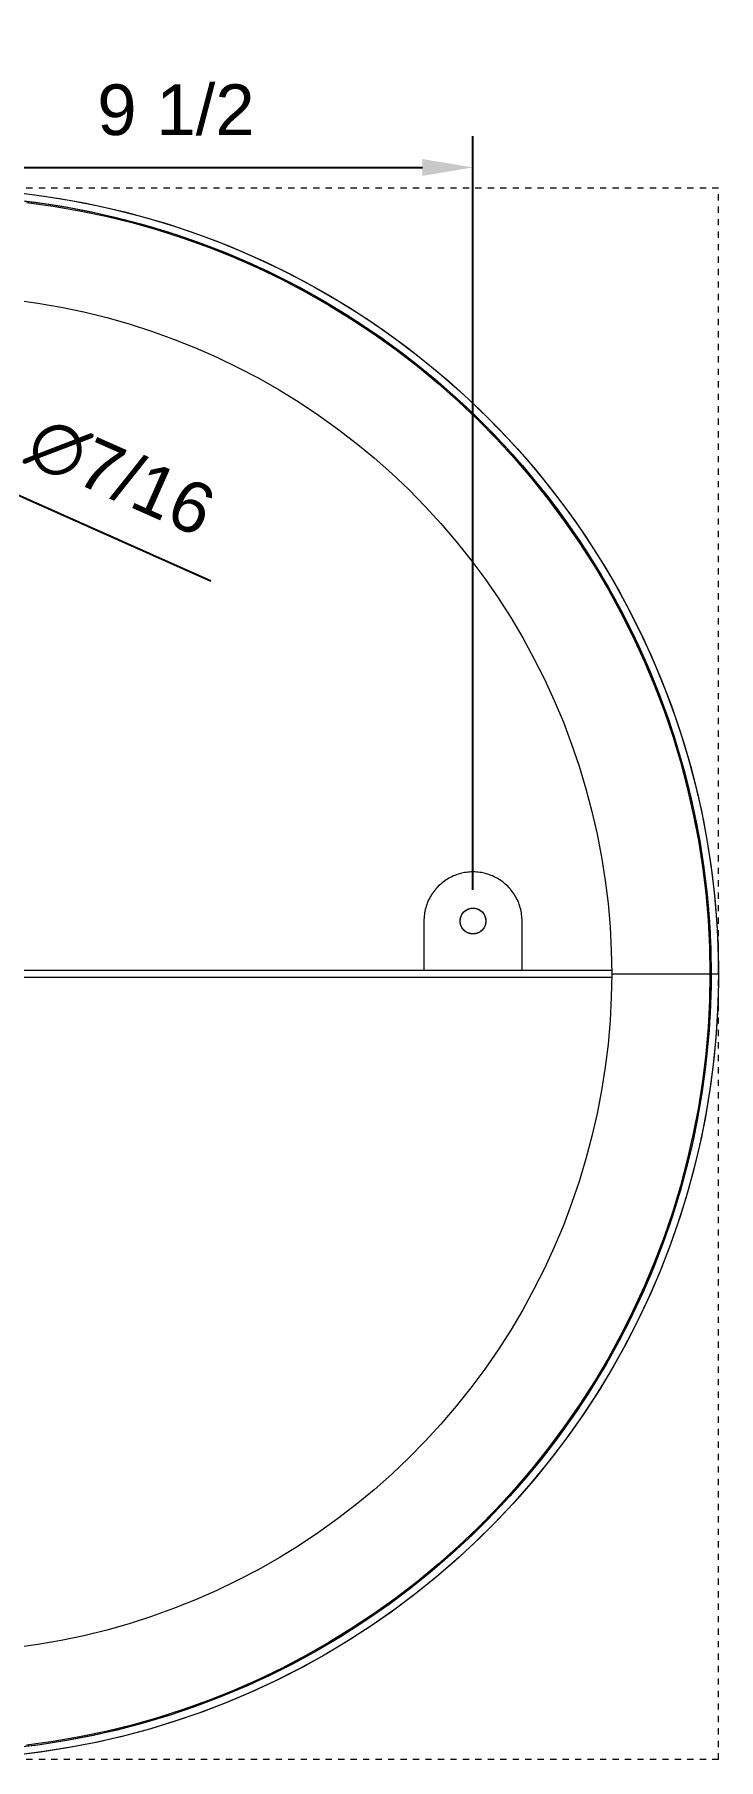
# Model space of a CAD drawing. Header units: inches. Extents: x 4 to 96.5, y 3.2 to 71.9.
# Drawn here: x 49.94 to 60.91, y 3.22 to 30.88 of the extents above; entities that cross this region are included whole.
import ezdxf

# ---------------------------------------------------------------- set-up
doc = ezdxf.new("R2010")
doc.units = ezdxf.units.IN
doc.linetypes.add('HIDDEN', pattern=[1.905, 1.27, -0.635])
for name, color, linetype, lineweight in [('ZANO_R', 7, 'Continuous', 0), ('ZANO_R_przerywana', 250, 'HIDDEN', 0), ('ZANO_W', 1, 'Continuous', 0)]:
    doc.layers.add(name, color=color, linetype=linetype, lineweight=lineweight)
doc.styles.add('Arial', font='arial.ttf')
doc.styles.get("Standard").update_dxf_attribs({"font": 'arial.ttf'})
doc.dimstyles.new('amerykanie', dxfattribs={"dimtxt": 50, "dimasz": 50, "dimexe": 0.5, "dimexo": 0.5, "dimgap": 1, "dimtad": 1, "dimdec": 0, "dimzin": 0, "dimlunit": 5, "dimtxsty": 'Standard', "dimcen": 0.09, "dimclrd": 1, "dimclre": 1, "dimclrt": 1, "dimazin": 0, "dimtfac": 1, "dimtdec": 0, "dimtmove": 0, "dimatfit": 3, "dimfxl": 1, "dimtzin": 0, "dimarcsym": 1})

# ---------------------------------------------------------------- blocks, each defined once
blk = doc.blocks.new('*D355')
at = {"layer": 'ZANO_W', "color": 1, "lineweight": -2}
for p, q in [((47.444, 24.977), (47.444, 29.245)), ((56.971, 17.162), (56.971, 29.245)), ((48.257, 28.745), (56.159, 28.745))]:
    blk.add_line(p, q, dxfattribs=at)
at = {"layer": 'ZANO_W', "color": 1}
for points in [[(48.257, 28.881), (48.257, 28.61), (47.444, 28.745)], [(56.159, 28.61), (56.159, 28.881), (56.971, 28.745)]]:
    blk.add_solid(points, dxfattribs=at)
at = {"layer": 'ZANO_W', "color": 1, "insert": (52.208, 29.665), "char_height": 0.8125, "attachment_point": 5, "style": 'Arial'}
blk.add_mtext('9 1/2', dxfattribs=at)
blk = doc.blocks.new('*D358')
at = {"layer": 'ZANO_W', "color": 1, "lineweight": -2}
for p, q in [((46.513, 24.89), (45.77, 25.22)), ((47.255, 24.56), (47.633, 24.393)), ((52.769, 22.114), (48.376, 24.063))]:
    blk.add_line(p, q, dxfattribs=at)
at = {"layer": 'ZANO_W', "color": 1}
for points in [[(46.458, 24.766), (46.568, 25.014), (47.255, 24.56)], [(48.431, 24.187), (48.321, 23.939), (47.633, 24.393)]]:
    blk.add_solid(points, dxfattribs=at)
at = {"layer": 'ZANO_W', "color": 1, "insert": (51.324, 23.781), "char_height": 0.8125, "attachment_point": 5, "rotation": 336.0701, "style": 'Arial'}
blk.add_mtext('{\\fArial|b0|i0|c238|p34;∅7/16}', dxfattribs=at)

msp = doc.modelspace()

# ---------------------------------------------------------------- linework, layer by layer
at = {"layer": 'ZANO_R'}
for p, q in [((49.52456, 28.23612), (49.95388, 28.18663)), ((49.6595, 28.34098), (50.09513, 28.28636)), ((49.66233, 28.22188), (50.09412, 28.16718)), ((49.90632, 28.31193), (50.33847, 28.2491)), ((50.09513, 28.28636), (50.52858, 28.21659)), ((50.33847, 28.2491), (50.76817, 28.17133)), ((50.52858, 28.21659), (50.95935, 28.13176)), ((49.81209, 28.18481), (50.23814, 28.1256)), ((49.95388, 28.18663), (50.38124, 28.1223)), ((50.09412, 28.16718), (50.52375, 28.09747)), ((50.23814, 28.1256), (50.66189, 28.05172)), ((50.38124, 28.1223), (50.80611, 28.04321)), ((50.52375, 28.09747), (50.95068, 28.01281)), ((50.66189, 28.05172), (51.08283, 27.96326)), ((50.76817, 28.17133), (51.19493, 28.07872)), ((50.80611, 28.04321), (51.22799, 27.94946)), ((50.95068, 28.01281), (51.3744, 27.91331)), ((50.95935, 28.13176), (51.38689, 28.03197)), ((51.08283, 27.96326), (51.50047, 27.86032)), ((51.19493, 28.07872), (51.61821, 27.97138)), ((51.22799, 27.94946), (51.64637, 27.84116)), ((51.38689, 28.03197), (51.8107, 27.91735)), ((51.61821, 27.97138), (52.03753, 27.84942)), ((51.3744, 27.91331), (51.79439, 27.79911)), ((51.50047, 27.86032), (51.91431, 27.74303)), ((51.64637, 27.84116), (52.06075, 27.71843)), ((51.79439, 27.79911), (52.21015, 27.67032)), ((51.8107, 27.91735), (52.23026, 27.78803)), ((51.91431, 27.74303), (52.32386, 27.61152)), ((52.03753, 27.84942), (52.45236, 27.71301)), ((52.06075, 27.71843), (52.47063, 27.58143)), ((52.21015, 27.67032), (52.62116, 27.52712)), ((52.23026, 27.78803), (52.64505, 27.64416)), ((52.45236, 27.71301), (52.86222, 27.5623)), ((52.32386, 27.61152), (52.72862, 27.46595)), ((52.47063, 27.58143), (52.87553, 27.43033)), ((52.62116, 27.52712), (53.02693, 27.36967)), ((52.64505, 27.64416), (53.05458, 27.48594)), ((52.72862, 27.46595), (53.12812, 27.3065)), ((52.86222, 27.5623), (53.26661, 27.39748)), ((52.87553, 27.43033), (53.27494, 27.26529)), ((53.05458, 27.48594), (53.45835, 27.31353)), ((53.26661, 27.39748), (53.66504, 27.21874)), ((53.02693, 27.36967), (53.42696, 27.19817)), ((53.12812, 27.3065), (53.52187, 27.13336)), ((53.27494, 27.26529), (53.66841, 27.08652)), ((53.42696, 27.19817), (53.82076, 27.01282)), ((53.45835, 27.31353), (53.85587, 27.12717)), ((53.52187, 27.13336), (53.90941, 26.94673)), ((53.66504, 27.21874), (54.05704, 27.0263)), ((53.85587, 27.12717), (54.24665, 26.92706)), ((53.66841, 27.08652), (54.05545, 26.89424)), ((53.82076, 27.01282), (54.20787, 26.81386)), ((53.90941, 26.94673), (54.29028, 26.74683)), ((54.05545, 26.89424), (54.43559, 26.68867)), ((54.05704, 27.0263), (54.44213, 26.82039)), ((54.24665, 26.92706), (54.63022, 26.71346)), ((49.62228, 26.62155), (49.99448, 26.56982)), ((49.99448, 26.56982), (50.36467, 26.50528)), ((54.20787, 26.81386), (54.5878, 26.60151)), ((54.29028, 26.74683), (54.66403, 26.53391)), ((54.43559, 26.68867), (54.8084, 26.47007)), ((54.44213, 26.82039), (54.81986, 26.60126)), ((54.5878, 26.60151), (54.96009, 26.37605)), ((54.63022, 26.71346), (55.00612, 26.48662)), ((54.81986, 26.60126), (55.18976, 26.36916)), ((50.36467, 26.50528), (50.73242, 26.428)), ((50.73242, 26.428), (51.09728, 26.33807)), ((51.09728, 26.33807), (51.45882, 26.2356)), ((54.66403, 26.53391), (55.0302, 26.30821)), ((54.8084, 26.47007), (55.17341, 26.23868)), ((54.96009, 26.37605), (55.3243, 26.13774)), ((55.00612, 26.48662), (55.37388, 26.24683)), ((55.0302, 26.30821), (55.38836, 26.07001)), ((55.18976, 26.36916), (55.5514, 26.12439)), ((51.45882, 26.2356), (51.8166, 26.12071)), ((51.8166, 26.12071), (52.17021, 25.99354)), ((55.17341, 26.23868), (55.53019, 25.9948)), ((55.3243, 26.13774), (55.67998, 25.88688)), ((55.37388, 26.24683), (55.73306, 25.99436)), ((55.38836, 26.07001), (55.73809, 25.81959)), ((55.5514, 26.12439), (55.90433, 25.86723)), ((52.17021, 25.99354), (52.51921, 25.85424)), ((52.51921, 25.85424), (52.86321, 25.70298)), ((55.53019, 25.9948), (55.87831, 25.73871)), ((55.67998, 25.88688), (56.02669, 25.62377)), ((55.73306, 25.99436), (56.08323, 25.72954)), ((55.73809, 25.81959), (56.07897, 25.55725)), ((55.87831, 25.73871), (56.21736, 25.47072)), ((55.90433, 25.86723), (56.24815, 25.59799)), ((56.08323, 25.72954), (56.42396, 25.45267)), ((52.86321, 25.70298), (53.20177, 25.53994)), ((53.20177, 25.53994), (53.53451, 25.3653)), ((56.02669, 25.62377), (56.36401, 25.34873)), ((56.07897, 25.55725), (56.41059, 25.28329)), ((56.21736, 25.47072), (56.54692, 25.19115)), ((56.24815, 25.59799), (56.58242, 25.317)), ((56.42396, 25.45267), (56.75484, 25.16409)), ((53.53451, 25.3653), (53.86102, 25.17929)), ((53.86102, 25.17929), (54.18091, 24.98212)), ((56.36401, 25.34873), (56.69154, 25.06209)), ((56.41059, 25.28329), (56.73255, 24.99806)), ((56.54692, 25.19115), (56.86661, 24.90033)), ((56.58242, 25.317), (56.90675, 25.02459)), ((54.18091, 24.98212), (54.49381, 24.77402)), ((56.69154, 25.06209), (57.00888, 24.7642)), ((56.73255, 24.99806), (57.04448, 24.70188)), ((56.75484, 25.16409), (57.07546, 24.86417)), ((56.86661, 24.90033), (57.17603, 24.59863)), ((56.90675, 25.02459), (57.22076, 24.72112)), ((54.49381, 24.77402), (54.79934, 24.55525)), ((57.00888, 24.7642), (57.31563, 24.45543)), ((57.04448, 24.70188), (57.346, 24.39511)), ((57.07546, 24.86417), (57.38543, 24.55325)), ((57.22076, 24.72112), (57.52406, 24.40694)), ((54.79934, 24.55525), (55.09713, 24.32606)), ((57.17603, 24.59863), (57.47483, 24.28639)), ((57.31563, 24.45543), (57.61143, 24.13616)), ((57.346, 24.39511), (57.63675, 24.07811)), ((57.38543, 24.55325), (57.68438, 24.23172)), ((57.52406, 24.40694), (57.81629, 24.08245)), ((55.09713, 24.32606), (55.38684, 24.08673)), ((55.38684, 24.08673), (55.66812, 23.83754)), ((57.47483, 24.28639), (57.76263, 23.96399)), ((57.61143, 24.13616), (57.89592, 23.80676)), ((57.63675, 24.07811), (57.91639, 23.75127)), ((57.68438, 24.23172), (57.97195, 23.89998)), ((57.81629, 24.08245), (58.09709, 23.74802)), ((55.66812, 23.83754), (55.94062, 23.5788)), ((57.76263, 23.96399), (58.0391, 23.63182)), ((57.89592, 23.80676), (58.16875, 23.46764)), ((57.97195, 23.89998), (58.24778, 23.55841)), ((55.94062, 23.5788), (56.20403, 23.3108)), ((57.91639, 23.75127), (58.18458, 23.41498)), ((58.0391, 23.63182), (58.3039, 23.29027)), ((58.09709, 23.74802), (58.36614, 23.40406)), ((58.24778, 23.55841), (58.51154, 23.20744)), ((56.20403, 23.3108), (56.45804, 23.03387)), ((58.16875, 23.46764), (58.42959, 23.11921)), ((58.18458, 23.41498), (58.441, 23.06962)), ((58.3039, 23.29027), (58.55672, 22.93977)), ((58.36614, 23.40406), (58.6231, 23.05098)), ((56.45804, 23.03387), (56.70233, 22.74833)), ((58.42959, 23.11921), (58.67812, 22.7619)), ((58.441, 23.06962), (58.68535, 22.71562)), ((58.51154, 23.20744), (58.76292, 22.84749)), ((58.6231, 23.05098), (58.86768, 22.6892)), ((56.70233, 22.74833), (56.93663, 22.45454)), ((58.55672, 22.93977), (58.79724, 22.58072)), ((58.67812, 22.7619), (58.91404, 22.39614)), ((58.68535, 22.71562), (58.91733, 22.3534)), ((58.76292, 22.84749), (59.00159, 22.479)), ((58.86768, 22.6892), (59.09956, 22.31917)), ((56.93663, 22.45454), (57.16064, 22.15283)), ((58.79724, 22.58072), (59.0252, 22.21355)), ((59.00159, 22.479), (59.22729, 22.10241)), ((57.16064, 22.15283), (57.37411, 21.84357)), ((58.91404, 22.39614), (59.13706, 22.02238)), ((58.91733, 22.3534), (59.13667, 21.98339)), ((59.0252, 22.21355), (59.2403, 21.83872)), ((59.09956, 22.31917), (59.31849, 21.94132)), ((59.13667, 21.98339), (59.34311, 21.60602)), ((59.13706, 22.02238), (59.34691, 21.64107)), ((59.22729, 22.10241), (59.43972, 21.71819)), ((59.31849, 21.94132), (59.52418, 21.55612)), ((57.37411, 21.84357), (57.57677, 21.52713)), ((59.2403, 21.83872), (59.4423, 21.45666)), ((59.34311, 21.60602), (59.5364, 21.22176)), ((59.34691, 21.64107), (59.54334, 21.25267)), ((59.43972, 21.71819), (59.63864, 21.32681)), ((57.57677, 21.52713), (57.7684, 21.20388)), ((59.4423, 21.45666), (59.63094, 21.06783)), ((59.52418, 21.55612), (59.7164, 21.16401)), ((59.63864, 21.32681), (59.8238, 20.92873)), ((57.7684, 21.20388), (57.94875, 20.8742)), ((59.5364, 21.22176), (59.71632, 20.83105)), ((59.54334, 21.25267), (59.7261, 20.85766)), ((59.63094, 21.06783), (59.80601, 20.67271)), ((59.7164, 21.16401), (59.89492, 20.76548)), ((57.94875, 20.8742), (58.11761, 20.5385)), ((59.71632, 20.83105), (59.88264, 20.43437)), ((59.7261, 20.85766), (59.89498, 20.45651)), ((59.8238, 20.92873), (59.99498, 20.52444)), ((59.89492, 20.76548), (60.05952, 20.361)), ((58.11761, 20.5385), (58.27479, 20.19717)), ((59.80601, 20.67271), (59.9673, 20.27176)), ((59.99498, 20.52444), (60.15196, 20.11443)), ((58.27479, 20.19717), (58.42009, 19.85062)), ((59.88264, 20.43437), (60.03517, 20.03218)), ((59.89498, 20.45651), (60.04977, 20.04973)), ((59.9673, 20.27176), (60.1146, 19.86547)), ((60.05952, 20.361), (60.21, 19.95106)), ((60.03517, 20.03218), (60.17373, 19.62497)), ((60.04977, 20.04973), (60.19028, 19.63779)), ((60.15196, 20.11443), (60.29456, 19.6992)), ((60.21, 19.95106), (60.34618, 19.53615)), ((58.42009, 19.85062), (58.55334, 19.49927)), ((60.1146, 19.86547), (60.24775, 19.45432)), ((60.29456, 19.6992), (60.42261, 19.27925)), ((58.55334, 19.49927), (58.67439, 19.14352)), ((60.17373, 19.62497), (60.29815, 19.21321)), ((60.19028, 19.63779), (60.31634, 19.2212)), ((60.24775, 19.45432), (60.36659, 19.03881)), ((60.34618, 19.53615), (60.4679, 19.11677)), ((58.67439, 19.14352), (58.78308, 18.7838)), ((60.29815, 19.21321), (60.40828, 18.79741)), ((60.31634, 19.2212), (60.4278, 18.80047)), ((60.42261, 19.27925), (60.53595, 18.85509)), ((60.4679, 19.11677), (60.57501, 18.69342)), ((60.36659, 19.03881), (60.47096, 18.61944)), ((60.53595, 18.85509), (60.63444, 18.42725)), ((58.78308, 18.7838), (58.87929, 18.42055)), ((60.40828, 18.79741), (60.50399, 18.37805)), ((60.4278, 18.80047), (60.52452, 18.3761)), ((60.47096, 18.61944), (60.56076, 18.1967)), ((60.57501, 18.69342), (60.66739, 18.26662)), ((58.87929, 18.42055), (58.96291, 18.05419)), ((60.50399, 18.37805), (60.58518, 17.95564)), ((60.52452, 18.3761), (60.60638, 17.94863)), ((60.63444, 18.42725), (60.71796, 17.99623)), ((60.66739, 18.26662), (60.74492, 17.83687)), ((58.96291, 18.05419), (59.03384, 17.68517)), ((60.56076, 18.1967), (60.63586, 17.7711)), ((60.71796, 17.99623), (60.78641, 17.56256)), ((60.58518, 17.95564), (60.65173, 17.53068)), ((60.60638, 17.94863), (60.67328, 17.51856)), ((60.63586, 17.7711), (60.69618, 17.34316)), ((60.74492, 17.83687), (60.8075, 17.40469)), ((56.78486, 17.42702), (56.75885, 17.42021)), ((56.81108, 17.43294), (56.78486, 17.42702)), ((56.8375, 17.43796), (56.81108, 17.43294)), ((56.86406, 17.44208), (56.8375, 17.43796)), ((56.89076, 17.44528), (56.86406, 17.44208)), ((56.91755, 17.44758), (56.89076, 17.44528)), ((56.9444, 17.44895), (56.91755, 17.44758)), ((56.97128, 17.44941), (56.9444, 17.44895)), ((56.99816, 17.44895), (56.97128, 17.44941)), ((57.02501, 17.44758), (56.99816, 17.44895)), ((57.0518, 17.44528), (57.02501, 17.44758)), ((57.07849, 17.44208), (57.0518, 17.44528)), ((57.10506, 17.43796), (57.07849, 17.44208)), ((57.13147, 17.43294), (57.10506, 17.43796)), ((57.1577, 17.42702), (57.13147, 17.43294)), ((57.18371, 17.42021), (57.1577, 17.42702)), ((59.03384, 17.68517), (59.09198, 17.31391)), ((60.65173, 17.53068), (60.70358, 17.10368)), ((60.67328, 17.51856), (60.72515, 17.08642)), ((60.78641, 17.56256), (60.83971, 17.12678)), ((56.3605, 17.15894), (56.3439, 17.1378)), ((56.37783, 17.1795), (56.3605, 17.15894)), ((56.39584, 17.19946), (56.37783, 17.1795)), ((56.41452, 17.2188), (56.39584, 17.19946)), ((56.43385, 17.23748), (56.41452, 17.2188)), ((56.45381, 17.25549), (56.43385, 17.23748)), ((56.47438, 17.27281), (56.45381, 17.25549)), ((56.49552, 17.28942), (56.47438, 17.27281)), ((56.51722, 17.3053), (56.49552, 17.28942)), ((56.53944, 17.32043), (56.51722, 17.3053)), ((56.56217, 17.33479), (56.53944, 17.32043)), ((56.58538, 17.34836), (56.56217, 17.33479)), ((56.60904, 17.36114), (56.58538, 17.34836)), ((56.63312, 17.3731), (56.60904, 17.36114)), ((56.65759, 17.38423), (56.63312, 17.3731)), ((56.68243, 17.39451), (56.65759, 17.38423)), ((56.7076, 17.40395), (56.68243, 17.39451)), ((56.73309, 17.41252), (56.7076, 17.40395)), ((56.75885, 17.42021), (56.73309, 17.41252)), ((57.20947, 17.41252), (57.18371, 17.42021)), ((57.23495, 17.40395), (57.20947, 17.41252)), ((57.26013, 17.39451), (57.23495, 17.40395)), ((57.28497, 17.38423), (57.26013, 17.39451)), ((57.30944, 17.3731), (57.28497, 17.38423)), ((57.33352, 17.36114), (57.30944, 17.3731)), ((57.35718, 17.34836), (57.33352, 17.36114)), ((57.38038, 17.33479), (57.35718, 17.34836)), ((57.40311, 17.32043), (57.38038, 17.33479)), ((57.42534, 17.3053), (57.40311, 17.32043)), ((57.44704, 17.28942), (57.42534, 17.3053)), ((57.46818, 17.27281), (57.44704, 17.28942)), ((57.48874, 17.25549), (57.46818, 17.27281)), ((57.5087, 17.23748), (57.48874, 17.25549)), ((57.52803, 17.2188), (57.5087, 17.23748)), ((57.54672, 17.19946), (57.52803, 17.2188)), ((57.56473, 17.1795), (57.54672, 17.19946)), ((57.58205, 17.15894), (57.56473, 17.1795)), ((57.59866, 17.1378), (57.58205, 17.15894)), ((59.09198, 17.31391), (59.13728, 16.94087)), ((60.69618, 17.34316), (60.74165, 16.91339)), ((60.8075, 17.40469), (60.85507, 16.9706)), ((56.2131, 16.87447), (56.20629, 16.84846)), ((56.2208, 16.90023), (56.2131, 16.87447)), ((56.22937, 16.92571), (56.2208, 16.90023)), ((56.2388, 16.95089), (56.22937, 16.92571)), ((56.24909, 16.97573), (56.2388, 16.95089)), ((56.26022, 17.0002), (56.24909, 16.97573)), ((56.27218, 17.02428), (56.26022, 17.0002)), ((56.28496, 17.04794), (56.27218, 17.02428)), ((56.29853, 17.07115), (56.28496, 17.04794)), ((56.31289, 17.09388), (56.29853, 17.07115)), ((56.32802, 17.1161), (56.31289, 17.09388)), ((56.3439, 17.1378), (56.32802, 17.1161)), ((57.61454, 17.1161), (57.59866, 17.1378)), ((57.62966, 17.09388), (57.61454, 17.1161)), ((57.64402, 17.07115), (57.62966, 17.09388)), ((57.6576, 17.04794), (57.64402, 17.07115)), ((57.67037, 17.02428), (57.6576, 17.04794)), ((57.68233, 17.0002), (57.67037, 17.02428)), ((57.69346, 16.97573), (57.68233, 17.0002)), ((57.70375, 16.95089), (57.69346, 16.97573)), ((57.71319, 16.92571), (57.70375, 16.95089)), ((57.72176, 16.90023), (57.71319, 16.92571)), ((57.72945, 16.87447), (57.72176, 16.90023)), ((57.73626, 16.84846), (57.72945, 16.87447)), ((59.13728, 16.94087), (59.16967, 16.56649)), ((60.70358, 17.10368), (60.74066, 16.67514)), ((60.72515, 17.08642), (60.76192, 16.65273)), ((60.74165, 16.91339), (60.77221, 16.4823)), ((60.83971, 17.12678), (60.87779, 16.6894)), ((60.85507, 16.9706), (60.88757, 16.53512)), ((56.18437, 16.68892), (56.18391, 16.66204)), ((56.18391, 16.66204), (56.18391, 15.87467)), ((56.18574, 16.71577), (56.18437, 16.68892)), ((56.18803, 16.74256), (56.18574, 16.71577)), ((56.19124, 16.76925), (56.18803, 16.74256)), ((56.19535, 16.79582), (56.19124, 16.76925)), ((56.20037, 16.82224), (56.19535, 16.79582)), ((56.20629, 16.84846), (56.20037, 16.82224)), ((56.76459, 16.66204), (56.76472, 16.66917)), ((56.76472, 16.65491), (56.76459, 16.66204)), ((56.76472, 16.66917), (56.76509, 16.6763)), ((56.76509, 16.64778), (56.76472, 16.65491)), ((56.76509, 16.6763), (56.7657, 16.68341)), ((56.7657, 16.64067), (56.76509, 16.64778)), ((56.7657, 16.68341), (56.76656, 16.69049)), ((56.76656, 16.63359), (56.7657, 16.64067)), ((56.76656, 16.69049), (56.76766, 16.69754)), ((56.76766, 16.62654), (56.76656, 16.63359)), ((56.76766, 16.69754), (56.76901, 16.70455)), ((56.76901, 16.61953), (56.76766, 16.62654)), ((56.76901, 16.70455), (56.7706, 16.7115)), ((56.7706, 16.61258), (56.76901, 16.61953)), ((56.7706, 16.7115), (56.77243, 16.7184)), ((56.77243, 16.60568), (56.7706, 16.61258)), ((56.77243, 16.7184), (56.77449, 16.72523)), ((56.77449, 16.59885), (56.77243, 16.60568)), ((56.77449, 16.72523), (56.77679, 16.73198)), ((56.77679, 16.59209), (56.77449, 16.59885)), ((56.77679, 16.73198), (56.77932, 16.73866)), ((56.77932, 16.73866), (56.78208, 16.74524)), ((56.78208, 16.74524), (56.78506, 16.75172)), ((56.78506, 16.75172), (56.78827, 16.75809)), ((56.78827, 16.75809), (56.79169, 16.76435)), ((56.79169, 16.76435), (56.79533, 16.77049)), ((56.79533, 16.77049), (56.79918, 16.7765)), ((56.79918, 16.7765), (56.80323, 16.78237)), ((56.80323, 16.78237), (56.80749, 16.7881)), ((56.80749, 16.7881), (56.81193, 16.79368)), ((56.81193, 16.79368), (56.81657, 16.7991)), ((56.81657, 16.7991), (56.8214, 16.80436)), ((56.8214, 16.80436), (56.8264, 16.80944)), ((56.8264, 16.80944), (56.83157, 16.81436)), ((56.83157, 16.81436), (56.83691, 16.81909)), ((56.83691, 16.81909), (56.84241, 16.82363)), ((56.84241, 16.82363), (56.84807, 16.82798)), ((56.84807, 16.82798), (56.85387, 16.83214)), ((56.85387, 16.83214), (56.85981, 16.83609)), ((56.85981, 16.83609), (56.86588, 16.83983)), ((56.86588, 16.83983), (56.87208, 16.84337)), ((56.87208, 16.84337), (56.8784, 16.84668)), ((56.8784, 16.84668), (56.88483, 16.84978)), ((56.88483, 16.84978), (56.89136, 16.85265)), ((56.89136, 16.85265), (56.89799, 16.85529)), ((56.89799, 16.85529), (56.9047, 16.85771)), ((56.9047, 16.85771), (56.91149, 16.85989)), ((56.91149, 16.85989), (56.91836, 16.86184)), ((56.91836, 16.86184), (56.92529, 16.86354)), ((56.92529, 16.86354), (56.93227, 16.86501)), ((56.93227, 16.86501), (56.9393, 16.86624)), ((56.9393, 16.86624), (56.94637, 16.86722)), ((56.94637, 16.86722), (56.95346, 16.86796)), ((56.95346, 16.86796), (56.96058, 16.86845)), ((56.96058, 16.86845), (56.96771, 16.86869)), ((56.96771, 16.86869), (56.97485, 16.86869)), ((56.97485, 16.86869), (56.98198, 16.86845)), ((56.98198, 16.86845), (56.98909, 16.86796)), ((56.98909, 16.86796), (56.99619, 16.86722)), ((56.99619, 16.86722), (57.00326, 16.86624)), ((57.00326, 16.86624), (57.01029, 16.86501)), ((57.01029, 16.86501), (57.01727, 16.86354)), ((57.01727, 16.86354), (57.0242, 16.86184)), ((57.0242, 16.86184), (57.03106, 16.85989)), ((57.03106, 16.85989), (57.03786, 16.85771)), ((57.03786, 16.85771), (57.04457, 16.85529)), ((57.04457, 16.85529), (57.0512, 16.85265)), ((57.0512, 16.85265), (57.05773, 16.84978)), ((57.05773, 16.84978), (57.06416, 16.84668)), ((57.06416, 16.84668), (57.07047, 16.84337)), ((57.07047, 16.84337), (57.07667, 16.83983)), ((57.07667, 16.83983), (57.08275, 16.83609)), ((57.08275, 16.83609), (57.08869, 16.83214)), ((57.08869, 16.83214), (57.09449, 16.82798)), ((57.09449, 16.82798), (57.10014, 16.82363)), ((57.10014, 16.82363), (57.10565, 16.81909)), ((57.10565, 16.81909), (57.11099, 16.81436)), ((57.11099, 16.81436), (57.11616, 16.80944)), ((57.11616, 16.80944), (57.12116, 16.80436)), ((57.12116, 16.80436), (57.12598, 16.7991)), ((57.12598, 16.7991), (57.13062, 16.79368)), ((57.13062, 16.79368), (57.13507, 16.7881)), ((57.13507, 16.7881), (57.13932, 16.78237)), ((57.13932, 16.78237), (57.14338, 16.7765)), ((57.14338, 16.7765), (57.14723, 16.77049)), ((57.14723, 16.77049), (57.15086, 16.76435)), ((57.15086, 16.76435), (57.15429, 16.75809)), ((57.15429, 16.75809), (57.1575, 16.75172)), ((57.1575, 16.75172), (57.16048, 16.74524)), ((57.16048, 16.74524), (57.16324, 16.73866)), ((57.16324, 16.73866), (57.16577, 16.73198)), ((57.16577, 16.73198), (57.16807, 16.72523)), ((57.16807, 16.59885), (57.16577, 16.59209)), ((57.16807, 16.72523), (57.17013, 16.7184)), ((57.17013, 16.60568), (57.16807, 16.59885)), ((57.17013, 16.7184), (57.17196, 16.7115)), ((57.17196, 16.61258), (57.17013, 16.60568)), ((57.17196, 16.7115), (57.17355, 16.70455)), ((57.17355, 16.61953), (57.17196, 16.61258)), ((57.17355, 16.70455), (57.17489, 16.69754)), ((57.17489, 16.62654), (57.17355, 16.61953)), ((57.17489, 16.69754), (57.176, 16.69049)), ((57.176, 16.63359), (57.17489, 16.62654)), ((57.176, 16.69049), (57.17686, 16.68341)), ((57.17686, 16.64067), (57.176, 16.63359)), ((57.17686, 16.68341), (57.17747, 16.6763)), ((57.17747, 16.64778), (57.17686, 16.64067)), ((57.17747, 16.6763), (57.17784, 16.66917)), ((57.17784, 16.65491), (57.17747, 16.64778)), ((57.17784, 16.66917), (57.17796, 16.66204)), ((57.17796, 16.66204), (57.17784, 16.65491)), ((57.74218, 16.82224), (57.73626, 16.84846)), ((57.7472, 16.79582), (57.74218, 16.82224)), ((57.75132, 16.76925), (57.7472, 16.79582)), ((57.75452, 16.74256), (57.75132, 16.76925)), ((57.75681, 16.71577), (57.75452, 16.74256)), ((57.75819, 16.68892), (57.75681, 16.71577)), ((57.75865, 16.66204), (57.75819, 16.68892)), ((57.75865, 15.87467), (57.75865, 16.66204)), ((60.74066, 16.67514), (60.76292, 16.24557)), ((60.76192, 16.65273), (60.78354, 16.21802)), ((60.87779, 16.6894), (60.90061, 16.25095)), ((56.77932, 16.58542), (56.77679, 16.59209)), ((56.78208, 16.57884), (56.77932, 16.58542)), ((56.78506, 16.57236), (56.78208, 16.57884)), ((56.78827, 16.56599), (56.78506, 16.57236)), ((56.79169, 16.55973), (56.78827, 16.56599)), ((56.79533, 16.55359), (56.79169, 16.55973)), ((56.79918, 16.54758), (56.79533, 16.55359)), ((56.80323, 16.54171), (56.79918, 16.54758)), ((56.80749, 16.53598), (56.80323, 16.54171)), ((56.81193, 16.5304), (56.80749, 16.53598)), ((56.81657, 16.52498), (56.81193, 16.5304)), ((56.8214, 16.51972), (56.81657, 16.52498)), ((56.8264, 16.51464), (56.8214, 16.51972)), ((56.83157, 16.50972), (56.8264, 16.51464)), ((56.83691, 16.50499), (56.83157, 16.50972)), ((56.84241, 16.50045), (56.83691, 16.50499)), ((56.84807, 16.49609), (56.84241, 16.50045)), ((56.85387, 16.49194), (56.84807, 16.49609)), ((56.85981, 16.48799), (56.85387, 16.49194)), ((56.86588, 16.48425), (56.85981, 16.48799)), ((56.87208, 16.48071), (56.86588, 16.48425)), ((56.8784, 16.4774), (56.87208, 16.48071)), ((56.88483, 16.4743), (56.8784, 16.4774)), ((56.89136, 16.47143), (56.88483, 16.4743)), ((56.89799, 16.46879), (56.89136, 16.47143)), ((56.9047, 16.46637), (56.89799, 16.46879)), ((56.91149, 16.46419), (56.9047, 16.46637)), ((56.91836, 16.46224), (56.91149, 16.46419)), ((56.92529, 16.46054), (56.91836, 16.46224)), ((56.93227, 16.45907), (56.92529, 16.46054)), ((56.9393, 16.45784), (56.93227, 16.45907)), ((56.94637, 16.45686), (56.9393, 16.45784)), ((56.95346, 16.45612), (56.94637, 16.45686)), ((56.96058, 16.45563), (56.95346, 16.45612)), ((56.96771, 16.45539), (56.96058, 16.45563)), ((56.97485, 16.45539), (56.96771, 16.45539)), ((56.98198, 16.45563), (56.97485, 16.45539)), ((56.98909, 16.45612), (56.98198, 16.45563)), ((56.99619, 16.45686), (56.98909, 16.45612)), ((57.00326, 16.45784), (56.99619, 16.45686)), ((57.01029, 16.45907), (57.00326, 16.45784)), ((57.01727, 16.46054), (57.01029, 16.45907)), ((57.0242, 16.46224), (57.01727, 16.46054)), ((57.03106, 16.46419), (57.0242, 16.46224)), ((57.03786, 16.46637), (57.03106, 16.46419)), ((57.04457, 16.46879), (57.03786, 16.46637)), ((57.0512, 16.47143), (57.04457, 16.46879)), ((57.05773, 16.4743), (57.0512, 16.47143)), ((57.06416, 16.4774), (57.05773, 16.4743)), ((57.07047, 16.48071), (57.06416, 16.4774)), ((57.07667, 16.48425), (57.07047, 16.48071)), ((57.08275, 16.48799), (57.07667, 16.48425)), ((57.08869, 16.49194), (57.08275, 16.48799)), ((57.09449, 16.49609), (57.08869, 16.49194)), ((57.10014, 16.50045), (57.09449, 16.49609)), ((57.10565, 16.50499), (57.10014, 16.50045)), ((57.11099, 16.50972), (57.10565, 16.50499)), ((57.11616, 16.51464), (57.11099, 16.50972)), ((57.12116, 16.51972), (57.11616, 16.51464)), ((57.12598, 16.52498), (57.12116, 16.51972)), ((57.13062, 16.5304), (57.12598, 16.52498)), ((57.13507, 16.53598), (57.13062, 16.5304)), ((57.13932, 16.54171), (57.13507, 16.53598)), ((57.14338, 16.54758), (57.13932, 16.54171)), ((57.14723, 16.55359), (57.14338, 16.54758)), ((57.15086, 16.55973), (57.14723, 16.55359)), ((57.15429, 16.56599), (57.15086, 16.55973)), ((57.1575, 16.57236), (57.15429, 16.56599)), ((57.16048, 16.57884), (57.1575, 16.57236)), ((57.16324, 16.58542), (57.16048, 16.57884)), ((57.16577, 16.59209), (57.16324, 16.58542)), ((59.16967, 16.56649), (59.18912, 16.19122)), ((60.77221, 16.4823), (60.78782, 16.05041)), ((60.88757, 16.53512), (60.90495, 16.09878)), ((59.18912, 16.19122), (59.1956, 15.8155)), ((60.76292, 16.24557), (60.77035, 15.8155)), ((60.78354, 16.21802), (60.78999, 15.78282)), ((60.78782, 16.05041), (60.78847, 15.61824)), ((60.90061, 16.25095), (60.90814, 15.81198)), ((60.90495, 16.09878), (60.9072, 15.6621)), ((48.34969, 15.87467), (59.19544, 15.87467)), ((59.1956, 15.8155), (59.18912, 15.43977)), ((59.1956, 15.8155), (60.77035, 15.8155)), ((60.77035, 15.8155), (60.76292, 15.38542)), ((60.77021, 15.87467), (60.78985, 15.87467)), ((60.78999, 15.78282), (60.78126, 15.34767)), ((60.90814, 15.81198), (60.90037, 15.37302)), ((60.90795, 15.87467), (60.90828, 15.87467)), ((60.90828, 15.87467), (60.90828, 15.75656)), ((59.19545, 15.75656), (48.34969, 15.75656)), ((60.78985, 15.75656), (60.77021, 15.75656)), ((60.78847, 15.61824), (60.77416, 15.18631)), ((60.9072, 15.6621), (60.89432, 15.2256)), ((60.90828, 15.75656), (60.90795, 15.75656)), ((59.18912, 15.43977), (59.16967, 15.0645)), ((60.76292, 15.38542), (60.74066, 14.95586)), ((60.78126, 15.34767), (60.75736, 14.91308)), ((60.89432, 15.2256), (60.86632, 14.78981)), ((60.90037, 15.37302), (60.8773, 14.93459)), ((59.16967, 15.0645), (59.13728, 14.69012)), ((60.74066, 14.95586), (60.70358, 14.52732)), ((60.77416, 15.18631), (60.7449, 14.75513)), ((59.13728, 14.69012), (59.09198, 14.31708)), ((60.7449, 14.75513), (60.70073, 14.32522)), ((60.75736, 14.91308), (60.71833, 14.47959)), ((60.86632, 14.78981), (60.82322, 14.35526)), ((60.8773, 14.93459), (60.83898, 14.49723)), ((60.70358, 14.52732), (60.65173, 14.10031)), ((60.71833, 14.47959), (60.6642, 14.04773)), ((60.83898, 14.49723), (60.78543, 14.06147)), ((59.09198, 14.31708), (59.03384, 13.94583)), ((60.70073, 14.32522), (60.6417, 13.8971)), ((60.82322, 14.35526), (60.7651, 13.92246)), ((59.03384, 13.94583), (58.96291, 13.5768)), ((60.6417, 13.8971), (60.56789, 13.47128)), ((60.65173, 14.10031), (60.58518, 13.67535)), ((60.6642, 14.04773), (60.59504, 13.61801)), ((60.7651, 13.92246), (60.69201, 13.49193)), ((60.78543, 14.06147), (60.71674, 13.62784)), ((58.96291, 13.5768), (58.87929, 13.21045)), ((60.58518, 13.67535), (60.50399, 13.25294)), ((60.59504, 13.61801), (60.51094, 13.19097)), ((60.71674, 13.62784), (60.63298, 13.19687)), ((60.56789, 13.47128), (60.47937, 13.04827)), ((60.69201, 13.49193), (60.60404, 13.06419)), ((58.87929, 13.21045), (58.78308, 12.84719)), ((60.47937, 13.04827), (60.37626, 12.62858)), ((60.50399, 13.25294), (60.40828, 12.83358)), ((60.51094, 13.19097), (60.412, 12.76712)), ((60.60404, 13.06419), (60.5013, 12.63977)), ((60.63298, 13.19687), (60.53425, 12.76908)), ((58.78308, 12.84719), (58.67439, 12.48748)), ((60.40828, 12.83358), (60.29815, 12.41778)), ((60.412, 12.76712), (60.29835, 12.34698)), ((60.53425, 12.76908), (60.42068, 12.34499)), ((58.67439, 12.48748), (58.55334, 12.13173)), ((60.37626, 12.62858), (60.25868, 12.21271)), ((60.5013, 12.63977), (60.38391, 12.21915)), ((60.25868, 12.21271), (60.12677, 11.80117)), ((60.29835, 12.34698), (60.17011, 11.93106)), ((60.29815, 12.41778), (60.17373, 12.00603)), ((60.38391, 12.21915), (60.25201, 11.80286)), ((60.42068, 12.34499), (60.29239, 11.92511)), ((58.55334, 12.13173), (58.42009, 11.78037)), ((60.17011, 11.93106), (60.02744, 11.51986)), ((60.17373, 12.00603), (60.03517, 11.59881)), ((60.29239, 11.92511), (60.14956, 11.50996)), ((58.42009, 11.78037), (58.27479, 11.43382)), ((60.12677, 11.80117), (59.98069, 11.39443)), ((60.25201, 11.80286), (60.10577, 11.39139)), ((58.27479, 11.43382), (58.11761, 11.09249)), ((59.98069, 11.39443), (59.82062, 10.993)), ((60.02744, 11.51986), (59.87052, 11.11389)), ((60.03517, 11.59881), (59.88264, 11.19663)), ((60.10577, 11.39139), (59.94535, 10.98523)), ((60.14956, 11.50996), (59.99235, 11.10004)), ((58.11761, 11.09249), (57.94875, 10.75679)), ((59.87052, 11.11389), (59.69955, 10.71363)), ((59.88264, 11.19663), (59.71632, 10.79994)), ((59.99235, 11.10004), (59.82095, 10.69584)), ((59.71632, 10.79994), (59.5364, 10.40923)), ((59.82062, 10.993), (59.64674, 10.59735)), ((59.94535, 10.98523), (59.77095, 10.58488)), ((57.94875, 10.75679), (57.7684, 10.42712)), ((59.64674, 10.59735), (59.45927, 10.20796)), ((59.69955, 10.71363), (59.51472, 10.31958)), ((59.77095, 10.58488), (59.58278, 10.19082)), ((59.82095, 10.69584), (59.63556, 10.29787)), ((57.7684, 10.42712), (57.57677, 10.10387)), ((59.51472, 10.31958), (59.31626, 9.93222)), ((59.5364, 10.40923), (59.34311, 10.02497)), ((59.63556, 10.29787), (59.43643, 9.90659)), ((57.57677, 10.10387), (57.37411, 9.78742)), ((59.34311, 10.02497), (59.13667, 9.64761)), ((59.45927, 10.20796), (59.25843, 9.82529)), ((59.58278, 10.19082), (59.38107, 9.80351)), ((57.37411, 9.78742), (57.16064, 9.47817)), ((59.25843, 9.82529), (59.04446, 9.44981)), ((59.31626, 9.93222), (59.10441, 9.55201)), ((59.38107, 9.80351), (59.16605, 9.42342)), ((59.43643, 9.90659), (59.22378, 9.52249)), ((57.16064, 9.47817), (56.93663, 9.17646)), ((59.04446, 9.44981), (58.81761, 9.08196)), ((59.10441, 9.55201), (58.87944, 9.17942)), ((59.13667, 9.64761), (58.91733, 9.27759)), ((59.16605, 9.42342), (58.93799, 9.05102)), ((59.22378, 9.52249), (58.99788, 9.14603)), ((56.93663, 9.17646), (56.70233, 8.88266)), ((58.87944, 9.17942), (58.64161, 8.8149)), ((58.91733, 9.27759), (58.68535, 8.91537)), ((58.99788, 9.14603), (58.75899, 8.77768)), ((56.70233, 8.88266), (56.45804, 8.59713)), ((58.68535, 8.91537), (58.441, 8.56137)), ((58.81761, 9.08196), (58.57817, 8.72218)), ((58.93799, 9.05102), (58.69716, 8.68674)), ((56.45804, 8.59713), (56.20403, 8.3202)), ((58.57817, 8.72218), (58.32641, 8.37092)), ((58.64161, 8.8149), (58.39121, 8.4589)), ((58.69716, 8.68674), (58.44385, 8.33103)), ((58.75899, 8.77768), (58.50742, 8.41787)), ((56.20403, 8.3202), (55.94062, 8.0522)), ((58.32641, 8.37092), (58.06264, 8.02857)), ((58.39121, 8.4589), (58.12855, 8.11184)), ((58.44385, 8.33103), (58.17837, 7.98432)), ((58.441, 8.56137), (58.18458, 8.21602)), ((58.50742, 8.41787), (58.24346, 8.06704)), ((55.94062, 8.0522), (55.66812, 7.79345)), ((58.06264, 8.02857), (57.78718, 7.69557)), ((58.12855, 8.11184), (57.85395, 7.77416)), ((58.18458, 8.21602), (57.91639, 7.87972)), ((58.24346, 8.06704), (57.96744, 7.72563)), ((55.66812, 7.79345), (55.38684, 7.54426)), ((57.85395, 7.77416), (57.56774, 7.44625)), ((57.91639, 7.87972), (57.63675, 7.55288)), ((58.17837, 7.98432), (57.90103, 7.64701)), ((55.38684, 7.54426), (55.09713, 7.30493)), ((57.63675, 7.55288), (57.346, 7.23589)), ((57.78718, 7.69557), (57.50035, 7.37231)), ((57.90103, 7.64701), (57.61216, 7.31951)), ((57.96744, 7.72563), (57.67968, 7.39404)), ((55.09713, 7.30493), (54.79934, 7.07574)), ((57.346, 7.23589), (57.04448, 6.92912)), ((57.50035, 7.37231), (57.2025, 7.05917)), ((57.56774, 7.44625), (57.27027, 7.12853)), ((57.61216, 7.31951), (57.31212, 7.00223)), ((57.67968, 7.39404), (57.38055, 7.07268)), ((54.79934, 7.07574), (54.49381, 6.85697)), ((57.04448, 6.92912), (56.73255, 6.63294)), ((57.2025, 7.05917), (56.89399, 6.75653)), ((57.27027, 7.12853), (56.9619, 6.82137)), ((57.31212, 7.00223), (57.00126, 6.69553)), ((57.38055, 7.07268), (57.07041, 6.76194)), ((54.18091, 6.64888), (53.86102, 6.4517)), ((54.49381, 6.85697), (54.18091, 6.64888)), ((56.89399, 6.75653), (56.57518, 6.46475)), ((56.9619, 6.82137), (56.64301, 6.52515)), ((57.00126, 6.69553), (56.67995, 6.3998)), ((57.07041, 6.76194), (56.74962, 6.46219)), ((53.86102, 6.4517), (53.53451, 6.26569)), ((56.57518, 6.46475), (56.24646, 6.18419)), ((56.64301, 6.52515), (56.31399, 6.24023)), ((56.67995, 6.3998), (56.3486, 6.11537)), ((56.73255, 6.63294), (56.41059, 6.3477)), ((56.74962, 6.46219), (56.41859, 6.1738)), ((53.20177, 6.09106), (52.86321, 5.92801)), ((53.53451, 6.26569), (53.20177, 6.09106)), ((56.24646, 6.18419), (55.90823, 5.91517)), ((56.31399, 6.24023), (55.97523, 5.96696)), ((56.3486, 6.11537), (56.00758, 5.8426)), ((56.41859, 6.1738), (56.0777, 5.89712)), ((56.41059, 6.3477), (56.07897, 6.07375)), ((52.86321, 5.92801), (52.51921, 5.77675)), ((55.73809, 5.8114), (55.38836, 5.56098)), ((55.90823, 5.91517), (55.56088, 5.65803)), ((55.97523, 5.96696), (55.62714, 5.70566)), ((56.00758, 5.8426), (55.65731, 5.58182)), ((56.0777, 5.89712), (55.72739, 5.63249)), ((56.07897, 6.07375), (55.73809, 5.8114)), ((52.17021, 5.63745), (51.8166, 5.51028)), ((52.51921, 5.77675), (52.17021, 5.63745)), ((55.38836, 5.56098), (55.0302, 5.32278)), ((55.56088, 5.65803), (55.20484, 5.41307)), ((55.62714, 5.70566), (55.27016, 5.45666)), ((55.65731, 5.58182), (55.29822, 5.33333)), ((55.72739, 5.63249), (55.36806, 5.38023)), ((51.09728, 5.29293), (50.73242, 5.203)), ((51.45882, 5.3954), (51.09728, 5.29293)), ((51.8166, 5.51028), (51.45882, 5.3954)), ((55.0302, 5.32278), (54.66403, 5.09709)), ((55.20484, 5.41307), (54.84052, 5.18059)), ((55.27016, 5.45666), (54.90471, 5.22027)), ((55.29822, 5.33333), (54.93073, 5.09743)), ((55.36806, 5.38023), (55.00016, 5.14064)), ((49.99448, 5.06117), (49.62228, 5.00944)), ((50.36467, 5.12571), (49.99448, 5.06117)), ((50.73242, 5.203), (50.36467, 5.12571)), ((54.53124, 4.99676), (54.1502, 4.78641)), ((54.66403, 5.09709), (54.29028, 4.88416)), ((54.84052, 5.18059), (54.46838, 4.96086)), ((54.90471, 5.22027), (54.53124, 4.99676)), ((54.93073, 5.09743), (54.55528, 4.87442)), ((55.00016, 5.14064), (54.62414, 4.91401)), ((54.08886, 4.75414), (53.7024, 4.56069)), ((54.1502, 4.78641), (53.76206, 4.58947)), ((54.29028, 4.88416), (53.90941, 4.68427)), ((54.46838, 4.96086), (54.08886, 4.75414)), ((54.55528, 4.87442), (54.17233, 4.66455)), ((54.62414, 4.91401), (54.24045, 4.70062)), ((53.52187, 4.49763), (53.12812, 4.32449)), ((53.7024, 4.56069), (53.30948, 4.38074)), ((53.76206, 4.58947), (53.36729, 4.40619)), ((53.78234, 4.46808), (53.38577, 4.28524)), ((53.84956, 4.50074), (53.45194, 4.31459)), ((53.90941, 4.68427), (53.52187, 4.49763)), ((54.17233, 4.66455), (53.78234, 4.46808)), ((54.24045, 4.70062), (53.84956, 4.50074)), ((52.72862, 4.16504), (52.32386, 4.01948)), ((52.91056, 4.2145), (52.50612, 4.06217)), ((52.96636, 4.23678), (52.55978, 4.08146)), ((53.12812, 4.32449), (52.72862, 4.16504)), ((53.30948, 4.38074), (52.91056, 4.2145)), ((53.36729, 4.40619), (52.96636, 4.23678)), ((53.38577, 4.28524), (52.9831, 4.11625)), ((53.45194, 4.31459), (53.04807, 4.14241)), ((51.91431, 3.88797), (51.50047, 3.77067)), ((52.09666, 3.92394), (51.68265, 3.79996)), ((52.14802, 3.94041), (51.7316, 3.81381)), ((52.32386, 4.01948), (51.91431, 3.88797)), ((52.50612, 4.06217), (52.09666, 3.92394)), ((52.55978, 4.08146), (52.14802, 3.94041)), ((52.57482, 3.96133), (52.16142, 3.82065)), ((52.63845, 3.98441), (52.22358, 3.84078)), ((52.9831, 4.11625), (52.57482, 3.96133)), ((53.04807, 4.14241), (52.63845, 3.98441)), ((50.88678, 3.60453), (50.45941, 3.52211)), ((51.08283, 3.66774), (50.66189, 3.57927)), ((51.2646, 3.6904), (50.843, 3.59537)), ((51.31101, 3.7018), (50.88678, 3.60453)), ((51.38008, 3.5973), (50.95248, 3.49776)), ((51.50047, 3.77067), (51.08283, 3.66774)), ((51.68265, 3.79996), (51.2646, 3.6904)), ((51.7316, 3.81381), (51.31101, 3.7018)), ((51.74338, 3.69438), (51.32123, 3.58267)), ((51.80395, 3.71169), (51.38008, 3.5973)), ((52.16142, 3.82065), (51.74338, 3.69438)), ((52.22358, 3.84078), (51.80395, 3.71169)), ((49.99121, 3.44938), (49.56204, 3.39859)), ((50.02943, 3.45464), (49.59735, 3.40221)), ((50.0351, 3.33619), (49.60155, 3.2839)), ((50.08817, 3.34364), (49.65252, 3.28926)), ((50.23814, 3.50539), (49.81209, 3.44618)), ((50.41837, 3.515), (49.99121, 3.44938)), ((50.45941, 3.52211), (50.02943, 3.45464)), ((50.46657, 3.40347), (50.0351, 3.33619)), ((50.52167, 3.41317), (50.08817, 3.34364)), ((50.66189, 3.57927), (50.23814, 3.50539)), ((50.843, 3.59537), (50.41837, 3.515)), ((50.89545, 3.48566), (50.46657, 3.40347)), ((50.95248, 3.49776), (50.52167, 3.41317)), ((51.32123, 3.58267), (50.89545, 3.48566))]:
    msp.add_line(p, q, dxfattribs=at)
for points in [[(60.77035, 15.8155), (60.77035, 15.8155)], [(60.77035, 15.8155), (60.77035, 15.8155), (60.90642, 15.8141)]]:
    msp.add_lwpolyline(points, dxfattribs=at)
msp.add_circle((56.97127, 16.66206), 0.20666, dxfattribs=at)
at = {"layer": 'ZANO_R_przerywana', "ltscale": 0.05}
for points in [[(60.90814, 28.41357), (35.71223, 28.41357)], [(60.90814, 3.21766), (60.90814, 28.41357)], [(60.90814, 3.21766), (35.71223, 3.21766)]]:
    msp.add_lwpolyline(points, dxfattribs=at)

# ---------------------------------------------------------------- dimensions: what is measured, and where the dimension line sits
at = {"layer": 'ZANO_W'}
dim = msp.add_linear_dim(base=(56.97127, 28.74533), p1=(47.44421, 24.47659), p2=(56.97127, 16.66206), dimstyle='amerykanie', override={"dimtxt": 0.8125, "dimasz": 0.8125, "dimgap": 0.5, "dimdec": 4, "dimtxsty": 'Arial', "dimaunit": 1, "dimadec": 1, "dimtdec": 4, "dimtmove": 1, "dimfrac": 2}, dxfattribs=at)
dim.commit()
dim.dimension.update_dxf_attribs({"geometry": '*D355', "text_midpoint": (52.20774, 29.66543)})
dim = msp.add_diameter_dim_2p(p1=(47.2553, 24.56043), p2=(47.63313, 24.39275), text='{\\fArial|b0|i0|c238|p34;<>}', dimstyle='amerykanie', override={"dimtxt": 0.8125, "dimasz": 0.8125, "dimgap": 0.5, "dimdec": 4, "dimtxsty": 'Arial', "dimaunit": 1, "dimadec": 1, "dimtdec": 4, "dimtmove": 1, "dimfrac": 2}, dxfattribs=at)
dim.commit()
dim.dimension.update_dxf_attribs({"geometry": '*D358', "text_midpoint": (51.32406, 23.78059)})

doc.saveas('drawing.dxf')
